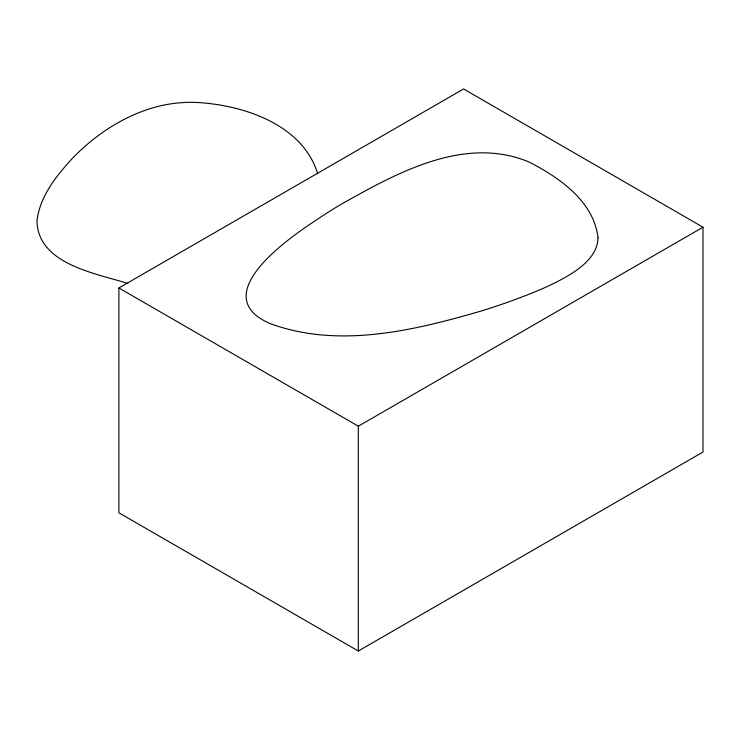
<?xml version="1.0" encoding="UTF-8"?>
<svg xmlns="http://www.w3.org/2000/svg" width="740" height="740" viewBox="0 0 740 740"><rect width="100%" height="100%" fill="white"/><g stroke="black" fill="none" stroke-linecap="round" stroke-linejoin="round"><path stroke-width="1.11" d="M118.89 287.971L463.573 88.976L703 227.208L703 452.029L358.327 651.024L118.89 512.792L118.89 287.971L358.327 426.203L703 227.208M127.817 283.485C95.719 273.19 37.481 264.199 37 220.613C39.951 196.202 56.323 176.009 72.317 158.416C95.663 134.301 124.81 115.079 157.5 106.551A85.1 49.127 0 0 1 192.271 102.296C239.816 103.674 302.586 123.21 317.7 173.881M358.327 426.203L358.327 651.024M597.994 237.771C597.754 253.644 584.582 265.142 572.27 273.125C552.863 285.39 531.274 293.623 509.805 301.485A537.101 310.097 0 0 1 482.11 310.745C414.465 330.438 339.355 348.808 270.664 323.778C206.774 296.832 284.752 240.981 312.733 222.407A654.734 378.011 0 0 1 340.946 204.388C396.455 173.169 464.276 135.106 528.869 161.94C559.033 177.267 593.933 201.391 597.994 237.771"/></g></svg>
